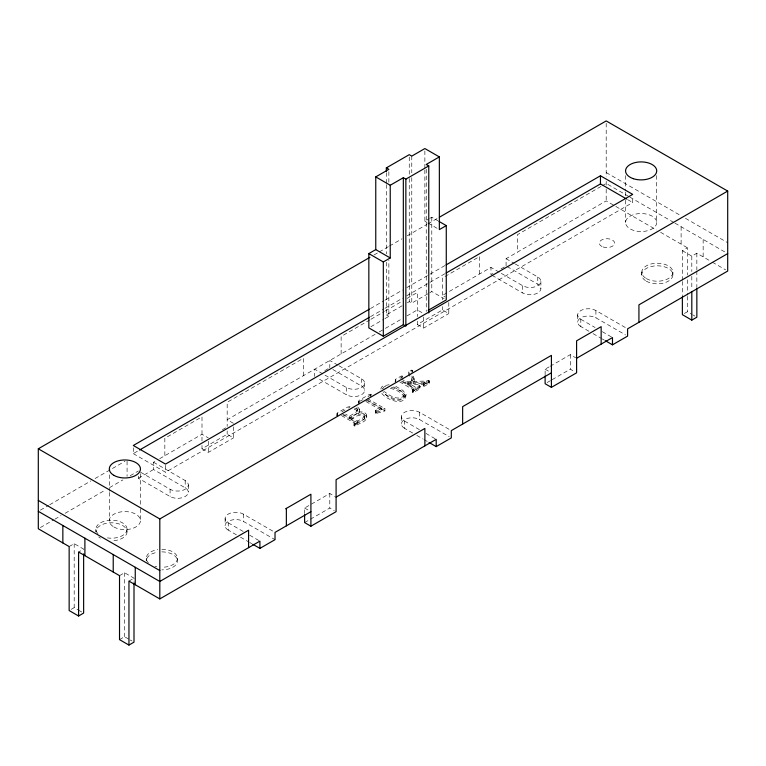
<?xml version="1.0" encoding="UTF-8"?>
<svg xmlns="http://www.w3.org/2000/svg" width="766" height="766" viewBox="0 0 766 766"><rect width="100%" height="100%" fill="white"/><g stroke="black" fill="none" stroke-linecap="round" stroke-linejoin="round"><path stroke-width="0.57" stroke-dasharray="3.83 2.87" d="M356.324 407.771L357.578 409.312L357.071 413.554L349.344 418.581L342.689 414.741M357.578 409.312L355.951 412.338L349.344 416.292L345.543 414.1M395.792 386.37L402.859 390.401L406.066 394.634C402.093 403.806 388.391 397.219 382.952 392.451M406.066 394.634C405.501 407.273 386.074 399.842 381.612 393.073M380.941 389.233L380.999 388.343A7.488 4.318 0 0 1 383.144 385.92L389.128 384.724M393.647 386.878L401.413 391.148L403.596 393.523L404.008 395.677C398.425 401.346 389.195 395.543 384.302 391.512M404.094 394.538L404.008 397.966C397.822 403.72 386.84 397.544 382.914 391.608M357.703 407.014L359.455 409.14L358.392 414.32C361.236 413.899 365.401 413.985 366.675 417.097C366.407 422.564 358.287 423.32 354.926 426.183L353.969 425.628L353.969 423.339L356.247 421.807L356.247 424.096L353.969 425.628M359.455 409.14L359.321 412.788L358.392 414.32M411.945 377.073L412.271 381.296L411.007 383.795L405.942 383.957L400.034 380.539M413.401 376.096L414.157 378.931L413.113 381.449L413.113 383.737L426.94 383.287L428.338 382.694L429.305 383.249L424.9 385.997L423.339 386.131L423.062 383.45L425.025 382.1L425.025 384.388L423.062 385.738M414.157 378.931L414.157 381.219L413.113 383.737M358.392 412.031C361.236 411.61 365.401 411.696 366.675 414.808C366.407 420.275 358.287 421.032 354.926 423.895L353.969 423.339M364.836 415.641L362.835 418.006L357.578 421.041L350.684 417.068L350.684 419.356L357.578 423.33L364.271 419.165L364.616 414.502C360.489 410.605 354.438 414.741 350.684 417.068M411.007 383.795L411.007 381.506L412.271 378.126M375.283 412.931L375.522 410.279L381.765 408.355L381.765 410.643L375.522 412.568L376.154 413.477L384.925 410.94L384.925 408.651L367.144 398.377M336.81 415.727L337.299 412.931L347.228 407.206L352.829 405.856M358.459 403.232L358.948 400.436L369.375 394.413L370.926 394.289L371.204 396.98M395.103 382.071L395.591 379.285L401.154 376.068L402.993 376.336M371.204 394.681L367.067 397.286M412.252 391.972L412.75 389.185L414.53 388.161L414.53 390.449L412.252 391.972L413.219 392.537L419.634 389.032L420.151 386.236L419.184 385.681L415.861 387.395L407.694 382.674L407.694 384.963L415.861 389.683L419.184 387.969L420.151 388.525M413.113 381.449L426.94 380.999L428.338 380.396L429.305 380.961L424.9 383.709L423.062 383.45M412.319 371.156L412.836 370.648L411.878 370.093L408.441 371.864L408.441 374.153L411.208 377.973L412.271 381.296M420.151 386.236L414.08 389.951L412.252 389.683M424.871 169.995L424.871 221.25L428.826 218.961M429.812 218.387L431.794 217.247L437.999 220.828M374.057 254.944L378.203 252.55M379.237 251.947L388.563 246.566M389.607 245.963L402.035 238.791M407.225 235.794L426.911 224.428M427.945 223.835L437.271 218.444M370.505 308.535L383.977 300.76M385.011 300.167L402.619 289.998M406.765 287.604L445.084 265.476M133.303 447.813L133.303 453.625L138.483 450.638M370.505 316.674L383.977 308.899M385.011 308.305L402.619 298.137M406.765 295.743L445.084 273.615M40.368 510.118L48.622 505.349M49.656 504.756L90.943 480.914M95.07 478.53L125.011 461.247M369.959 319.834L341.129 336.475L341.129 353.921M370.983 319.24L384.369 311.513M385.403 310.919L401.872 301.402M407.014 298.434L417.317 292.488L417.317 316.645M601.032 186.425L517.414 234.693L517.414 252.148M602.057 185.832L606.193 183.447L628.771 196.479M386.332 262.298L386.332 314.883L402.274 305.672M407.263 302.8L409.255 301.651L411.773 303.106L428.788 293.282M370.84 326.737L383.852 319.221M384.848 318.646L388.86 316.339L388.86 260.162M429.793 292.698L431.794 291.549L444.203 298.711M40.368 527.563L53.783 519.817M54.817 519.224L61.012 515.652M65.139 513.268L105.392 490.02M109.528 487.636L122.943 479.889M130.163 475.724L138.407 470.966M138.407 476.155L138.407 478.233L170.081 496.521A10.686 6.166 0 0 0 185.19 496.521A10.686 6.166 0 0 0 185.19 487.798L153.516 469.51L153.516 462.243L155.575 461.055M159.692 458.671L201.994 434.255L208.285 437.884M375.101 334.311L227.176 419.711L233.477 423.349M379.218 331.927L384.369 328.959M385.403 328.365L401.872 318.857M407.014 315.879L417.317 309.943L422.708 313.055M499.145 272.131L490.977 267.411L442.499 295.398L445.19 296.959M506.087 265.955L506.087 258.688L606.193 200.893L656.481 229.924M138.407 478.233L153.516 469.51M222.389 429.745L226.42 427.418M324.765 370.639L328.796 368.312M492.988 273.519L490.977 274.678L490.977 267.411M501.05 268.866L505.081 266.539M201.994 445.439L201.994 448.79L227.176 434.255L233.477 437.884L233.477 426.7M417.317 321.126L417.317 324.478L442.499 309.943L448.79 313.572L448.79 302.388M133.303 453.625L165.542 472.239L632.697 202.53L632.697 196.709M201.994 448.79L208.285 452.428L233.477 437.884M417.317 324.478L423.608 328.116L448.79 313.572M69.151 546.57L74.187 543.659L83.628 549.117L78.592 552.027M341.741 411.907L346.538 409.13M363.007 399.622L359.417 401.489L358.459 400.934M400.034 378.251L402.476 376.834M350.684 419.356C354.438 417.039 360.489 412.893 364.616 416.79L364.836 417.93M119.515 575.649L124.552 572.738L134.002 578.196L134.002 581.748M682.372 280.308L682.372 250.693L687.408 247.782L687.408 275.032M71.161 609.382L74.187 607.639L77.96 609.822M128.956 581.107L134.002 578.196M682.372 250.693L691.813 256.141L696.849 253.23L711.327 261.599M304.619 513.632L304.619 508.04L329.801 493.505L335.192 496.617M545.124 374.775L545.124 369.183L549.145 366.857M550.16 366.282L570.306 354.648L575.697 357.76M304.619 522.584L329.801 508.04L334.302 510.635M547.135 382.56L551.166 380.242M552.171 379.658L570.306 369.183L574.797 371.788M119.515 639.629L124.552 636.718L129.272 639.447M684.383 313.505L687.408 311.752L692.129 314.481M348.453 408.029L349.794 407.416M385.652 386.169L384.465 386.686A5.285 3.045 0 0 0 383 388.199M384.925 408.651L376.949 411.045L375.283 410.643M407.694 382.674L425.025 382.1M407.694 384.963L425.025 384.388M401.011 378.816L405.942 381.66L411.007 381.506M390.229 388.295C395.457 389.54 401.355 391.933 404.094 396.826M354.103 409.341L356.324 410.059L357.578 411.601M395.103 379.783L396.06 380.338M336.81 413.439L337.768 413.985L337.768 416.273M354.639 408.268L357.703 409.303L359.455 411.428M391.378 387.29C396.893 388.937 403.538 391.34 406.066 396.922M606.193 172.551L680.332 215.361M685.484 218.329L727.7 242.707M629.796 197.073L673.927 222.552M674.951 223.145L726.675 253.01M627.66 199.62L632.697 202.53M660.589 232.299L687.408 247.782M712.351 262.183L725.651 269.862M693.077 315.027L694.963 316.119M506.087 258.688L514.264 263.408M515.279 263.992L537.761 276.976A10.686 6.166 0 0 1 537.761 285.699A10.686 6.166 0 0 1 522.651 285.699L500.169 272.725M588.977 331.266L580.81 326.546L580.81 319.278A10.686 6.166 0 0 1 580.81 310.556A10.686 6.166 0 0 1 595.919 310.556L626.569 328.25M507.111 266.549L537.761 284.243A10.686 6.166 0 0 1 537.761 292.966A10.686 6.166 0 0 1 522.651 292.966L491.992 275.272M580.81 326.546A10.686 6.166 0 0 1 580.81 317.823A10.686 6.166 0 0 1 595.919 317.823L625.554 334.934M424.871 221.25L426.94 222.437M427.974 223.04L437.281 228.412M580.81 319.278L595.115 327.532M602.268 331.668L612.484 337.567M593.066 333.622L601.243 338.342M602.268 338.936L604.307 340.114M545.124 369.183L549.615 371.788M386.332 314.883L388.86 316.339M402.657 381.305L414.53 388.161M399.689 381.88L414.53 390.449M337.978 365.181L329.801 360.46L329.801 367.737M338.993 365.775L361.475 378.749A10.686 6.166 0 0 1 361.475 387.481A10.686 6.166 0 0 1 346.366 387.481L323.884 374.497M412.702 433.039L404.525 428.318L404.525 421.051A10.686 6.166 0 0 1 404.525 412.328A10.686 6.166 0 0 1 419.634 412.328L451.308 430.616M332.865 369.499L361.475 386.026A10.686 6.166 0 0 1 361.475 394.749A10.686 6.166 0 0 1 346.366 394.749L317.756 378.232M404.525 428.318A10.686 6.166 0 0 1 404.525 419.596A10.686 6.166 0 0 1 419.634 419.596L449.269 436.706M322.869 373.904L314.692 369.183L314.692 376.46M404.525 421.051L419.854 429.898M425.982 433.441L435.174 438.755M367.814 400.302L381.765 408.355M366.158 400.101L384.925 410.94M365.822 401.441L381.765 410.643M416.781 435.404L422.918 438.937M423.933 439.531L428.022 441.896M343.388 414.387L356.247 421.807M341.406 415.526L356.247 424.096M304.619 508.04L309.11 510.635M153.516 462.243L185.19 480.531A10.686 6.166 0 0 1 185.19 489.254A10.686 6.166 0 0 1 170.081 489.254L140.446 472.143M236.416 534.821L228.239 530.101L228.239 522.833A10.686 6.166 0 0 1 228.239 514.101A10.686 6.166 0 0 1 243.349 514.101L275.023 532.399M228.239 530.101A10.686 6.166 0 0 1 228.239 521.378A10.686 6.166 0 0 1 243.349 521.378L275.023 539.666M228.239 522.833L243.569 531.681M249.697 535.214L259.913 541.122M240.495 537.177L248.672 541.897M249.697 542.491L251.736 543.668M78.908 610.368L81.742 611.996M130.22 639.993L132.106 641.075M408.441 371.864L411.208 375.685M411.754 376.001L413.401 378.385L414.157 381.219M703.15 239.423L703.15 256.869M696.849 253.23L696.849 269.824M696.849 271.001L696.849 287.595M691.813 256.141L691.813 271.547M691.813 276.287L691.813 289.318M687.408 279.772L687.408 295.169M687.408 296.356L687.408 311.752M682.372 281.495L682.372 295.705M681.108 226.698L681.108 244.143M672.912 272.217L672.912 274.803M656.711 175.596L656.711 222.533A15.579 9.001 0 0 1 633.338 230.317A15.579 9.001 0 0 1 633.338 214.739A15.579 9.001 0 0 1 656.711 222.533M641.745 272.217L641.745 274.803M625.554 175.596L625.554 190.849M625.554 192.027L625.554 199.064M625.554 200.232L625.554 222.533M606.193 123.269L606.193 176.908M606.193 181.264L606.193 188.101M606.193 189.259L606.193 200.893M595.919 310.556L595.919 317.823M577.679 314.912L577.679 322.18M570.306 354.648L570.306 369.183M540.892 281.342L540.892 288.61M537.761 276.976L537.761 284.243M522.651 285.699L522.651 292.966M479.64 273.95L479.64 256.505L442.499 277.953L442.499 299.87M442.499 306.582L442.499 309.943M431.794 217.247L431.794 291.549M429.305 380.961L429.305 383.249M429.027 380.558L429.027 382.847M428.338 380.396L428.338 382.694M426.94 380.999L426.94 383.287M426.25 169.248L426.25 311.465M424.871 150.931L424.871 168.807M424.019 384.005L424.019 386.294M423.608 316.933L423.608 328.116M423.339 383.843L423.339 386.131M419.873 385.844L419.873 388.132M419.634 412.328L419.634 419.596M419.184 385.681L419.184 387.969M415.861 387.395L415.861 389.683M413.219 390.239L413.219 392.537M412.558 370.256L412.558 372.544M412.529 390.085L412.529 392.374M411.878 370.093L411.878 372.381M411.773 156.111L411.773 172.838M411.773 177.616L411.773 303.106M409.255 157.04L409.255 177.358M409.255 178.555L409.255 301.651M405.942 381.66L405.942 383.957M402.035 375.78L402.035 378.069M401.394 416.694L401.394 423.962M395.371 380.175L395.371 382.464M388.86 171.728L388.86 182.48M386.332 172.666L386.332 183.419M386.332 184.616L386.332 253.929M376.154 411.189L376.154 413.477M375.522 410.279L375.56 413.314M370.926 394.289L370.926 396.577M370.246 394.136L370.246 396.424M366.742 415.632L366.742 417.92M364.606 383.115L364.606 390.382M361.475 378.749L361.475 386.026M359.417 401.489L359.417 403.778M358.727 401.327L358.727 403.625M357.578 421.041L357.578 423.33M354.926 423.895L354.926 426.183M354.237 423.732L354.237 426.02M349.344 416.292L349.344 418.581M346.366 387.481L346.366 394.749M337.078 413.832L337.078 416.12M329.801 493.505L329.801 508.04M303.355 375.733L303.355 358.287L227.176 402.265L227.176 426.423M243.349 514.101L243.349 521.378M227.176 430.894L227.176 434.255M225.108 518.467L225.108 525.735M208.285 441.245L208.285 452.428M201.994 440.967L201.994 416.8L164.843 438.248L164.843 455.693M188.321 484.888L188.321 492.165M185.19 480.531L185.19 487.798M161.837 549.289A15.579 9.001 0 0 1 177.425 558.28L177.425 560.875A15.579 9.001 0 0 1 161.837 569.866M170.081 489.254L170.081 496.521M165.542 465.259L165.542 472.239M146.258 558.28L146.258 560.875M140.446 473.656L140.446 507.686M140.446 508.863L140.446 520.593M127.07 461.218L127.07 476.347M97.981 533.701A15.579 9.001 0 0 1 107.441 520.516A15.579 9.001 0 0 1 127.06 529.201L127.06 531.795A15.579 9.001 0 0 1 111.472 540.786M124.552 572.738L124.552 636.718M109.289 474.834L109.289 491.255M109.289 492.433L109.289 520.593M95.894 529.201L95.894 531.795A15.579 9.001 0 0 1 111.472 522.795A15.579 9.001 0 0 1 127.06 531.795M74.187 543.659L74.187 607.639M127.06 529.201A15.579 9.001 0 0 1 107.441 537.895M100.461 538.153A15.579 9.001 0 0 1 98.709 536.947M177.425 558.28A15.579 9.001 0 0 1 161.837 567.28M156.839 566.802A15.579 9.001 0 0 1 154.943 566.352M148.345 562.78A15.579 9.001 0 0 1 157.806 549.595M161.837 551.874A15.579 9.001 0 0 1 177.425 560.875M146.794 558.548A15.579 9.001 0 0 1 157.806 552.181M382.119 388.937A7.488 4.318 0 0 1 383.144 388.209M646.312 278.575A15.579 9.001 0 0 0 672.376 274.544A15.579 9.001 0 0 0 653.293 263.533A15.579 9.001 0 0 0 646.312 278.575M646.312 281.17A15.579 9.001 0 0 0 672.376 277.129A15.579 9.001 0 0 0 653.293 266.118A15.579 9.001 0 0 0 646.312 281.17M603.129 246.968A7.66 4.424 0 0 0 614.619 243.138A7.66 4.424 0 0 0 603.129 239.308A7.66 4.424 0 0 0 603.129 246.968M113.847 526.951A15.579 9.001 0 0 0 139.919 522.919A15.579 9.001 0 0 0 120.837 511.899A15.579 9.001 0 0 0 113.847 526.951"/><path stroke-width="1.15" d="M386.332 171.469L386.332 167.888L409.255 154.655L411.773 156.111L424.871 148.547L439.349 156.906L439.349 229.609L446.272 225.606L446.272 299.908L428.251 310.307M375.761 176.898L390.239 185.257L390.239 257.96L375.761 249.601L375.761 176.898L388.86 169.334L386.332 167.888M390.239 185.257L403.337 177.702L405.856 179.148L428.769 165.925L428.769 312.921M439.349 156.906L426.25 164.47L428.769 165.925M405.856 179.148L405.856 326.153L403.337 324.698L383.316 336.255L368.839 327.896L368.839 253.594L375.761 249.601M83.628 553.856L83.628 613.087L78.592 615.998L69.151 610.55L69.151 546.57L38.3 528.76L38.3 448.79L369.911 257.338M439.349 217.247L606.193 120.923L727.7 191.079L727.7 271.049L627.593 328.844L627.593 336.111L612.484 344.834L605.332 340.707M368.839 253.594L383.316 261.953L390.239 257.96M369.471 309.129L133.303 445.486L165.542 464.091L632.697 194.382L600.458 175.778L446.118 264.883M139.517 450.035L369.471 317.277M446.118 273.022L600.458 183.917L626.655 199.036M38.3 448.79L159.807 518.946L727.7 191.079M285.728 508.768L310.91 494.223L310.91 526.213L304.619 522.584L304.619 514.752M727.7 253.594L638.93 304.849L638.93 322.295M134.002 582.936L134.002 642.167L128.956 645.077L128.956 581.107L159.807 598.916L259.913 541.122L259.913 548.389L252.761 544.262M310.91 511.678L275.023 532.399L275.023 539.666L259.913 548.389M336.092 497.134L436.199 439.339L436.199 446.607L429.046 442.48M551.415 372.822L451.308 430.616L451.308 437.884L436.199 446.607M576.597 358.287L612.484 337.567L612.484 344.834M310.91 526.213L336.092 511.678L336.092 479.688L424.871 428.433L424.871 445.889M545.124 375.895L545.124 383.728L551.415 387.366L576.597 372.822L576.597 340.832L601.157 326.661L601.157 344.106M682.372 296.892L682.372 314.663L691.813 320.121L696.849 317.21L696.849 288.772M439.033 221.431L446.272 225.606M38.3 500.418L159.807 570.574M38.3 511.315L159.807 581.461L248.586 530.216L248.586 547.661M128.956 645.077L119.515 639.629L119.515 575.649L78.592 552.027L78.592 615.998M691.813 291.683L691.813 320.121M600.458 175.778L600.458 183.917M551.415 387.366L551.415 355.376L462.645 406.631L462.645 424.077M403.337 177.702L403.337 324.698M383.316 261.953L383.316 336.255M286.36 508.404L286.36 525.849M159.807 518.946L159.807 598.916M135.256 567.29L135.256 584.736M113.224 554.565L113.224 572.01M84.892 538.211L84.892 555.656M62.85 525.486L62.85 542.931M113.847 475.322A15.579 9.001 0 0 0 139.919 471.291A15.579 9.001 0 0 0 120.837 460.27A15.579 9.001 0 0 0 113.847 475.322M633.338 178.689A15.579 9.001 0 0 0 656.711 170.904A15.579 9.001 0 0 0 633.338 163.11A15.579 9.001 0 0 0 633.338 178.689"/></g></svg>
